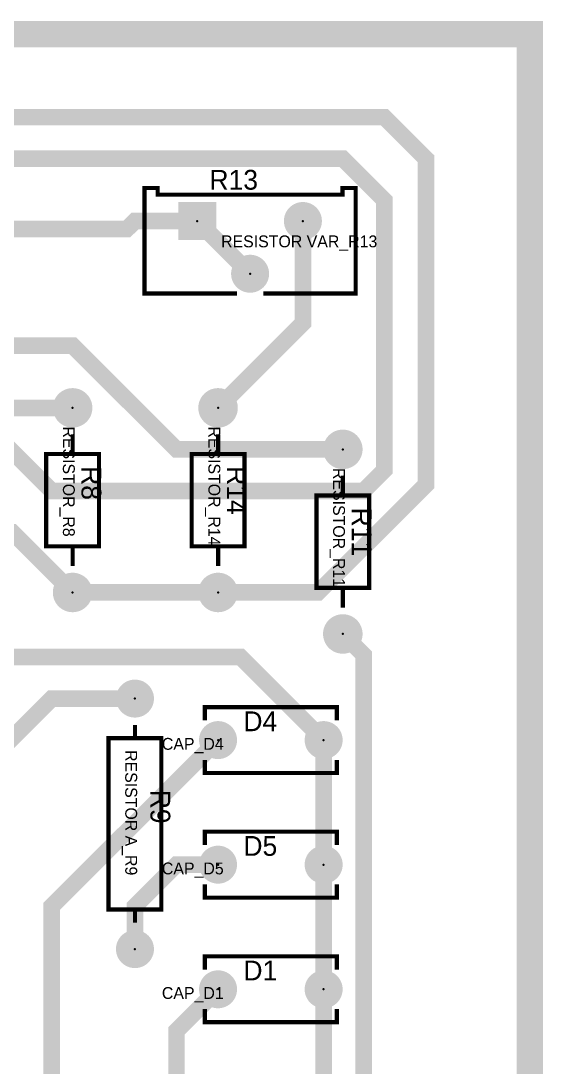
# Model space of a CAD drawing. Extents: x -2.66 to 3.73, y -1.66 to 7.98.
# Drawn here: x -0.57 to 0.419, y 5.994 to 7.978 of the extents above; entities that cross this region are included whole.
import ezdxf

# ---------------------------------------------------------------- set-up
doc = ezdxf.new("R2010")
doc.units = 0
doc.header["$MEASUREMENT"] = 0
doc.layers.get('0').update_dxf_attribs({"color": 1, "linetype": 'CONTINUOUS'})
for name, color, linetype in [('ASYBOT', 7, 'CONTINUOUS'), ('ASYTOP', 6, 'CONTINUOUS'), ('BOARD_OUTLINE', 7, 'CONTINUOUS'), ('BOTTOM', 3, 'CONTINUOUS'), ('COMPONENTS_TOP', 1, 'CONTINUOUS'), ('DRILL', 1, 'CONTINUOUS'), ('DRLDWG', 8, 'CONTINUOUS'), ('GND', 4, 'CONTINUOUS'), ('INNER1', 8, 'CONTINUOUS'), ('INNER10', 1, 'CONTINUOUS'), ('INNER11', 2, 'CONTINUOUS'), ('INNER12', 3, 'CONTINUOUS'), ('INNER2', 1, 'CONTINUOUS'), ('INNER3', 2, 'CONTINUOUS'), ('INNER4', 3, 'CONTINUOUS'), ('INNER5', 4, 'CONTINUOUS'), ('INNER6', 5, 'CONTINUOUS'), ('INNER7', 6, 'CONTINUOUS'), ('INNER8', 7, 'CONTINUOUS'), ('INNER9', 8, 'CONTINUOUS'), ('OBS_ASYTOP', 6, 'CONTINUOUS'), ('OBS_GLOBAL_LAYER', 1, 'CONTINUOUS'), ('OBS_SSTOP', 4, 'CONTINUOUS'), ('PADSTACKS', 1, 'CONTINUOUS'), ('POWER', 7, 'CONTINUOUS'), ('SMBOT', 1, 'CONTINUOUS'), ('SMTOP', 8, 'CONTINUOUS'), ('TOP', 2, 'CONTINUOUS')]:
    doc.layers.add(name, color=color, linetype=linetype)

# ---------------------------------------------------------------- blocks, each defined once
blk = doc.blocks.new('PADSTACK_TM_RAD_LLB_PAD2')
blk.add_point((0, 0))
at = {"layer": 'ASYBOT', "const_width": 0.026}
blk.add_lwpolyline([(-0.013, 0, 1), (0.013, 0, 1)], format="xyb", close=True, dxfattribs=at)
at = {"layer": 'ASYTOP', "const_width": 0.026}
blk.add_lwpolyline([(-0.013, 0, 1), (0.013, 0, 1)], format="xyb", close=True, dxfattribs=at)
at = {"layer": 'BOTTOM', "const_width": 0.026}
blk.add_lwpolyline([(-0.013, 0, 1), (0.013, 0, 1)], format="xyb", close=True, dxfattribs=at)
at = {"layer": 'DRILL', "const_width": 0.0155}
blk.add_lwpolyline([(-0.0077, 0, 1), (0.0077, 0, 1)], format="xyb", close=True, dxfattribs=at)
at = {"layer": 'DRLDWG', "const_width": 0.0155}
blk.add_lwpolyline([(-0.0077, 0, 1), (0.0077, 0, 1)], format="xyb", close=True, dxfattribs=at)
at = {"layer": 'GND', "const_width": 0.036}
blk.add_lwpolyline([(-0.018, 0, 1), (0.018, 0, 1)], format="xyb", close=True, dxfattribs=at)
at = {"layer": 'INNER1', "const_width": 0.026}
blk.add_lwpolyline([(-0.013, 0, 1), (0.013, 0, 1)], format="xyb", close=True, dxfattribs=at)
at = {"layer": 'INNER10', "const_width": 0.026}
blk.add_lwpolyline([(-0.013, 0, 1), (0.013, 0, 1)], format="xyb", close=True, dxfattribs=at)
at = {"layer": 'INNER11', "const_width": 0.026}
blk.add_lwpolyline([(-0.013, 0, 1), (0.013, 0, 1)], format="xyb", close=True, dxfattribs=at)
at = {"layer": 'INNER12', "const_width": 0.026}
blk.add_lwpolyline([(-0.013, 0, 1), (0.013, 0, 1)], format="xyb", close=True, dxfattribs=at)
at = {"layer": 'INNER2', "const_width": 0.026}
blk.add_lwpolyline([(-0.013, 0, 1), (0.013, 0, 1)], format="xyb", close=True, dxfattribs=at)
at = {"layer": 'INNER3', "const_width": 0.026}
blk.add_lwpolyline([(-0.013, 0, 1), (0.013, 0, 1)], format="xyb", close=True, dxfattribs=at)
at = {"layer": 'INNER4', "const_width": 0.026}
blk.add_lwpolyline([(-0.013, 0, 1), (0.013, 0, 1)], format="xyb", close=True, dxfattribs=at)
at = {"layer": 'INNER5', "const_width": 0.026}
blk.add_lwpolyline([(-0.013, 0, 1), (0.013, 0, 1)], format="xyb", close=True, dxfattribs=at)
at = {"layer": 'INNER6', "const_width": 0.026}
blk.add_lwpolyline([(-0.013, 0, 1), (0.013, 0, 1)], format="xyb", close=True, dxfattribs=at)
at = {"layer": 'INNER7', "const_width": 0.026}
blk.add_lwpolyline([(-0.013, 0, 1), (0.013, 0, 1)], format="xyb", close=True, dxfattribs=at)
at = {"layer": 'INNER8', "const_width": 0.026}
blk.add_lwpolyline([(-0.013, 0, 1), (0.013, 0, 1)], format="xyb", close=True, dxfattribs=at)
at = {"layer": 'INNER9', "const_width": 0.026}
blk.add_lwpolyline([(-0.013, 0, 1), (0.013, 0, 1)], format="xyb", close=True, dxfattribs=at)
at = {"layer": 'POWER', "const_width": 0.036}
blk.add_lwpolyline([(-0.018, 0, 1), (0.018, 0, 1)], format="xyb", close=True, dxfattribs=at)
at = {"layer": 'SMBOT', "const_width": 0.026}
blk.add_lwpolyline([(-0.013, 0, 1), (0.013, 0, 1)], format="xyb", close=True, dxfattribs=at)
at = {"layer": 'SMTOP', "const_width": 0.026}
blk.add_lwpolyline([(-0.013, 0, 1), (0.013, 0, 1)], format="xyb", close=True, dxfattribs=at)
at = {"layer": 'TOP', "const_width": 0.026}
blk.add_lwpolyline([(-0.013, 0, 1), (0.013, 0, 1)], format="xyb", close=True, dxfattribs=at)
blk = doc.blocks.new('FOOTPRINT_CAP_D4')
at = {"layer": 'PADSTACKS'}
for p in [(0, 0), (0.2, 0)]:
    blk.add_blockref('PADSTACK_TM_RAD_LLB_PAD2', p, dxfattribs=at)
blk = doc.blocks.new('FOOTPRINT_CAP_D5')
at = {"layer": 'PADSTACKS'}
for p in [(0, 0), (0.2, 0)]:
    blk.add_blockref('PADSTACK_TM_RAD_LLB_PAD2', p, dxfattribs=at)
blk = doc.blocks.new('FOOTPRINT_CAP_D1')
at = {"layer": 'PADSTACKS'}
for p in [(0, 0), (0.2, 0)]:
    blk.add_blockref('PADSTACK_TM_RAD_LLB_PAD2', p, dxfattribs=at)
blk = doc.blocks.new('PADSTACK_TM_AXIAL_LLB_PAD1')
blk.add_point((0, 0))
at = {"layer": 'ASYBOT', "const_width": 0.0275}
blk.add_lwpolyline([(-0.0137, 0, 1), (0.0137, 0, 1)], format="xyb", close=True, dxfattribs=at)
at = {"layer": 'ASYTOP', "const_width": 0.0275}
blk.add_lwpolyline([(-0.0137, 0, 1), (0.0137, 0, 1)], format="xyb", close=True, dxfattribs=at)
at = {"layer": 'BOTTOM', "const_width": 0.0275}
blk.add_lwpolyline([(-0.0137, 0, 1), (0.0137, 0, 1)], format="xyb", close=True, dxfattribs=at)
at = {"layer": 'DRILL', "const_width": 0.017}
blk.add_lwpolyline([(-0.0085, 0, 1), (0.0085, 0, 1)], format="xyb", close=True, dxfattribs=at)
at = {"layer": 'DRLDWG', "const_width": 0.017}
blk.add_lwpolyline([(-0.0085, 0, 1), (0.0085, 0, 1)], format="xyb", close=True, dxfattribs=at)
at = {"layer": 'GND', "const_width": 0.0375}
blk.add_lwpolyline([(-0.0187, 0, 1), (0.0187, 0, 1)], format="xyb", close=True, dxfattribs=at)
at = {"layer": 'INNER1', "const_width": 0.0275}
blk.add_lwpolyline([(-0.0137, 0, 1), (0.0137, 0, 1)], format="xyb", close=True, dxfattribs=at)
at = {"layer": 'INNER10', "const_width": 0.0275}
blk.add_lwpolyline([(-0.0137, 0, 1), (0.0137, 0, 1)], format="xyb", close=True, dxfattribs=at)
at = {"layer": 'INNER11', "const_width": 0.0275}
blk.add_lwpolyline([(-0.0137, 0, 1), (0.0137, 0, 1)], format="xyb", close=True, dxfattribs=at)
at = {"layer": 'INNER12', "const_width": 0.0275}
blk.add_lwpolyline([(-0.0137, 0, 1), (0.0137, 0, 1)], format="xyb", close=True, dxfattribs=at)
at = {"layer": 'INNER2', "const_width": 0.0275}
blk.add_lwpolyline([(-0.0137, 0, 1), (0.0137, 0, 1)], format="xyb", close=True, dxfattribs=at)
at = {"layer": 'INNER3', "const_width": 0.0275}
blk.add_lwpolyline([(-0.0137, 0, 1), (0.0137, 0, 1)], format="xyb", close=True, dxfattribs=at)
at = {"layer": 'INNER4', "const_width": 0.0275}
blk.add_lwpolyline([(-0.0137, 0, 1), (0.0137, 0, 1)], format="xyb", close=True, dxfattribs=at)
at = {"layer": 'INNER5', "const_width": 0.0275}
blk.add_lwpolyline([(-0.0137, 0, 1), (0.0137, 0, 1)], format="xyb", close=True, dxfattribs=at)
at = {"layer": 'INNER6', "const_width": 0.0275}
blk.add_lwpolyline([(-0.0137, 0, 1), (0.0137, 0, 1)], format="xyb", close=True, dxfattribs=at)
at = {"layer": 'INNER7', "const_width": 0.0275}
blk.add_lwpolyline([(-0.0137, 0, 1), (0.0137, 0, 1)], format="xyb", close=True, dxfattribs=at)
at = {"layer": 'INNER8', "const_width": 0.0275}
blk.add_lwpolyline([(-0.0137, 0, 1), (0.0137, 0, 1)], format="xyb", close=True, dxfattribs=at)
at = {"layer": 'INNER9', "const_width": 0.0275}
blk.add_lwpolyline([(-0.0137, 0, 1), (0.0137, 0, 1)], format="xyb", close=True, dxfattribs=at)
at = {"layer": 'POWER', "const_width": 0.0375}
blk.add_lwpolyline([(-0.0187, 0, 1), (0.0187, 0, 1)], format="xyb", close=True, dxfattribs=at)
at = {"layer": 'SMBOT', "const_width": 0.0275}
blk.add_lwpolyline([(-0.0137, 0, 1), (0.0137, 0, 1)], format="xyb", close=True, dxfattribs=at)
at = {"layer": 'SMTOP', "const_width": 0.0275}
blk.add_lwpolyline([(-0.0137, 0, 1), (0.0137, 0, 1)], format="xyb", close=True, dxfattribs=at)
at = {"layer": 'TOP', "const_width": 0.0275}
blk.add_lwpolyline([(-0.0137, 0, 1), (0.0137, 0, 1)], format="xyb", close=True, dxfattribs=at)
blk = doc.blocks.new('FOOTPRINT_RESISTOR_R8')
at = {"layer": 'PADSTACKS'}
for p in [(0, 0), (0.35, 0)]:
    blk.add_blockref('PADSTACK_TM_AXIAL_LLB_PAD1', p, dxfattribs=at)
blk = doc.blocks.new('PADSTACK_TM_AXIAL_LLB_PAD3')
blk.add_point((0, 0))
at = {"layer": 'ASYBOT', "const_width": 0.026}
blk.add_lwpolyline([(-0.013, 0, 1), (0.013, 0, 1)], format="xyb", close=True, dxfattribs=at)
at = {"layer": 'ASYTOP', "const_width": 0.026}
blk.add_lwpolyline([(-0.013, 0, 1), (0.013, 0, 1)], format="xyb", close=True, dxfattribs=at)
at = {"layer": 'BOTTOM', "const_width": 0.026}
blk.add_lwpolyline([(-0.013, 0, 1), (0.013, 0, 1)], format="xyb", close=True, dxfattribs=at)
at = {"layer": 'DRILL', "const_width": 0.0155}
blk.add_lwpolyline([(-0.0077, 0, 1), (0.0077, 0, 1)], format="xyb", close=True, dxfattribs=at)
at = {"layer": 'DRLDWG', "const_width": 0.0155}
blk.add_lwpolyline([(-0.0077, 0, 1), (0.0077, 0, 1)], format="xyb", close=True, dxfattribs=at)
at = {"layer": 'GND', "const_width": 0.036}
blk.add_lwpolyline([(-0.018, 0, 1), (0.018, 0, 1)], format="xyb", close=True, dxfattribs=at)
at = {"layer": 'INNER1', "const_width": 0.026}
blk.add_lwpolyline([(-0.013, 0, 1), (0.013, 0, 1)], format="xyb", close=True, dxfattribs=at)
at = {"layer": 'INNER10', "const_width": 0.026}
blk.add_lwpolyline([(-0.013, 0, 1), (0.013, 0, 1)], format="xyb", close=True, dxfattribs=at)
at = {"layer": 'INNER11', "const_width": 0.026}
blk.add_lwpolyline([(-0.013, 0, 1), (0.013, 0, 1)], format="xyb", close=True, dxfattribs=at)
at = {"layer": 'INNER12', "const_width": 0.026}
blk.add_lwpolyline([(-0.013, 0, 1), (0.013, 0, 1)], format="xyb", close=True, dxfattribs=at)
at = {"layer": 'INNER2', "const_width": 0.026}
blk.add_lwpolyline([(-0.013, 0, 1), (0.013, 0, 1)], format="xyb", close=True, dxfattribs=at)
at = {"layer": 'INNER3', "const_width": 0.026}
blk.add_lwpolyline([(-0.013, 0, 1), (0.013, 0, 1)], format="xyb", close=True, dxfattribs=at)
at = {"layer": 'INNER4', "const_width": 0.026}
blk.add_lwpolyline([(-0.013, 0, 1), (0.013, 0, 1)], format="xyb", close=True, dxfattribs=at)
at = {"layer": 'INNER5', "const_width": 0.026}
blk.add_lwpolyline([(-0.013, 0, 1), (0.013, 0, 1)], format="xyb", close=True, dxfattribs=at)
at = {"layer": 'INNER6', "const_width": 0.026}
blk.add_lwpolyline([(-0.013, 0, 1), (0.013, 0, 1)], format="xyb", close=True, dxfattribs=at)
at = {"layer": 'INNER7', "const_width": 0.026}
blk.add_lwpolyline([(-0.013, 0, 1), (0.013, 0, 1)], format="xyb", close=True, dxfattribs=at)
at = {"layer": 'INNER8', "const_width": 0.026}
blk.add_lwpolyline([(-0.013, 0, 1), (0.013, 0, 1)], format="xyb", close=True, dxfattribs=at)
at = {"layer": 'INNER9', "const_width": 0.026}
blk.add_lwpolyline([(-0.013, 0, 1), (0.013, 0, 1)], format="xyb", close=True, dxfattribs=at)
at = {"layer": 'POWER', "const_width": 0.036}
blk.add_lwpolyline([(-0.018, 0, 1), (0.018, 0, 1)], format="xyb", close=True, dxfattribs=at)
at = {"layer": 'SMBOT', "const_width": 0.026}
blk.add_lwpolyline([(-0.013, 0, 1), (0.013, 0, 1)], format="xyb", close=True, dxfattribs=at)
at = {"layer": 'SMTOP', "const_width": 0.026}
blk.add_lwpolyline([(-0.013, 0, 1), (0.013, 0, 1)], format="xyb", close=True, dxfattribs=at)
at = {"layer": 'TOP', "const_width": 0.026}
blk.add_lwpolyline([(-0.013, 0, 1), (0.013, 0, 1)], format="xyb", close=True, dxfattribs=at)
blk = doc.blocks.new('FOOTPRINT_RESISTOR_A_R9')
at = {"layer": 'PADSTACKS'}
for p in [(0, 0), (0.475, 0)]:
    blk.add_blockref('PADSTACK_TM_AXIAL_LLB_PAD3', p, dxfattribs=at)
blk = doc.blocks.new('PADSTACK_VRES_LLB_PAD32')
blk.add_point((0, 0))
at = {"layer": 'ASYBOT', "const_width": 0.052}
blk.add_lwpolyline([(-0.026, 0), (0.026, 0)], dxfattribs=at)
at = {"layer": 'ASYTOP', "const_width": 0.052}
blk.add_lwpolyline([(-0.026, 0), (0.026, 0)], dxfattribs=at)
at = {"layer": 'BOTTOM', "const_width": 0.052}
blk.add_lwpolyline([(-0.026, 0), (0.026, 0)], dxfattribs=at)
at = {"layer": 'DRILL', "const_width": 0.0155}
blk.add_lwpolyline([(-0.0077, 0, 1), (0.0077, 0, 1)], format="xyb", close=True, dxfattribs=at)
at = {"layer": 'DRLDWG', "const_width": 0.0155}
blk.add_lwpolyline([(-0.0077, 0, 1), (0.0077, 0, 1)], format="xyb", close=True, dxfattribs=at)
at = {"layer": 'GND', "const_width": 0.072}
blk.add_lwpolyline([(-0.036, 0), (0.036, 0)], dxfattribs=at)
at = {"layer": 'INNER1', "const_width": 0.052}
blk.add_lwpolyline([(-0.026, 0), (0.026, 0)], dxfattribs=at)
at = {"layer": 'INNER10', "const_width": 0.052}
blk.add_lwpolyline([(-0.026, 0), (0.026, 0)], dxfattribs=at)
at = {"layer": 'INNER11', "const_width": 0.052}
blk.add_lwpolyline([(-0.026, 0), (0.026, 0)], dxfattribs=at)
at = {"layer": 'INNER12', "const_width": 0.052}
blk.add_lwpolyline([(-0.026, 0), (0.026, 0)], dxfattribs=at)
at = {"layer": 'INNER2', "const_width": 0.052}
blk.add_lwpolyline([(-0.026, 0), (0.026, 0)], dxfattribs=at)
at = {"layer": 'INNER3', "const_width": 0.052}
blk.add_lwpolyline([(-0.026, 0), (0.026, 0)], dxfattribs=at)
at = {"layer": 'INNER4', "const_width": 0.052}
blk.add_lwpolyline([(-0.026, 0), (0.026, 0)], dxfattribs=at)
at = {"layer": 'INNER5', "const_width": 0.052}
blk.add_lwpolyline([(-0.026, 0), (0.026, 0)], dxfattribs=at)
at = {"layer": 'INNER6', "const_width": 0.052}
blk.add_lwpolyline([(-0.026, 0), (0.026, 0)], dxfattribs=at)
at = {"layer": 'INNER7', "const_width": 0.052}
blk.add_lwpolyline([(-0.026, 0), (0.026, 0)], dxfattribs=at)
at = {"layer": 'INNER8', "const_width": 0.052}
blk.add_lwpolyline([(-0.026, 0), (0.026, 0)], dxfattribs=at)
at = {"layer": 'INNER9', "const_width": 0.052}
blk.add_lwpolyline([(-0.026, 0), (0.026, 0)], dxfattribs=at)
at = {"layer": 'POWER', "const_width": 0.072}
blk.add_lwpolyline([(-0.036, 0), (0.036, 0)], dxfattribs=at)
at = {"layer": 'SMBOT', "const_width": 0.052}
blk.add_lwpolyline([(-0.026, 0), (0.026, 0)], dxfattribs=at)
at = {"layer": 'SMTOP', "const_width": 0.052}
blk.add_lwpolyline([(-0.026, 0), (0.026, 0)], dxfattribs=at)
at = {"layer": 'TOP', "const_width": 0.052}
blk.add_lwpolyline([(-0.026, 0), (0.026, 0)], dxfattribs=at)
blk = doc.blocks.new('PADSTACK_VRES_LLB_PAD31')
blk.add_point((0, 0))
at = {"layer": 'ASYBOT', "const_width": 0.026}
blk.add_lwpolyline([(-0.013, 0, 1), (0.013, 0, 1)], format="xyb", close=True, dxfattribs=at)
at = {"layer": 'ASYTOP', "const_width": 0.026}
blk.add_lwpolyline([(-0.013, 0, 1), (0.013, 0, 1)], format="xyb", close=True, dxfattribs=at)
at = {"layer": 'BOTTOM', "const_width": 0.026}
blk.add_lwpolyline([(-0.013, 0, 1), (0.013, 0, 1)], format="xyb", close=True, dxfattribs=at)
at = {"layer": 'DRILL', "const_width": 0.0155}
blk.add_lwpolyline([(-0.0077, 0, 1), (0.0077, 0, 1)], format="xyb", close=True, dxfattribs=at)
at = {"layer": 'DRLDWG', "const_width": 0.0155}
blk.add_lwpolyline([(-0.0077, 0, 1), (0.0077, 0, 1)], format="xyb", close=True, dxfattribs=at)
at = {"layer": 'GND', "const_width": 0.036}
blk.add_lwpolyline([(-0.018, 0, 1), (0.018, 0, 1)], format="xyb", close=True, dxfattribs=at)
at = {"layer": 'INNER1', "const_width": 0.026}
blk.add_lwpolyline([(-0.013, 0, 1), (0.013, 0, 1)], format="xyb", close=True, dxfattribs=at)
at = {"layer": 'INNER10', "const_width": 0.026}
blk.add_lwpolyline([(-0.013, 0, 1), (0.013, 0, 1)], format="xyb", close=True, dxfattribs=at)
at = {"layer": 'INNER11', "const_width": 0.026}
blk.add_lwpolyline([(-0.013, 0, 1), (0.013, 0, 1)], format="xyb", close=True, dxfattribs=at)
at = {"layer": 'INNER12', "const_width": 0.026}
blk.add_lwpolyline([(-0.013, 0, 1), (0.013, 0, 1)], format="xyb", close=True, dxfattribs=at)
at = {"layer": 'INNER2', "const_width": 0.026}
blk.add_lwpolyline([(-0.013, 0, 1), (0.013, 0, 1)], format="xyb", close=True, dxfattribs=at)
at = {"layer": 'INNER3', "const_width": 0.026}
blk.add_lwpolyline([(-0.013, 0, 1), (0.013, 0, 1)], format="xyb", close=True, dxfattribs=at)
at = {"layer": 'INNER4', "const_width": 0.026}
blk.add_lwpolyline([(-0.013, 0, 1), (0.013, 0, 1)], format="xyb", close=True, dxfattribs=at)
at = {"layer": 'INNER5', "const_width": 0.026}
blk.add_lwpolyline([(-0.013, 0, 1), (0.013, 0, 1)], format="xyb", close=True, dxfattribs=at)
at = {"layer": 'INNER6', "const_width": 0.026}
blk.add_lwpolyline([(-0.013, 0, 1), (0.013, 0, 1)], format="xyb", close=True, dxfattribs=at)
at = {"layer": 'INNER7', "const_width": 0.026}
blk.add_lwpolyline([(-0.013, 0, 1), (0.013, 0, 1)], format="xyb", close=True, dxfattribs=at)
at = {"layer": 'INNER8', "const_width": 0.026}
blk.add_lwpolyline([(-0.013, 0, 1), (0.013, 0, 1)], format="xyb", close=True, dxfattribs=at)
at = {"layer": 'INNER9', "const_width": 0.026}
blk.add_lwpolyline([(-0.013, 0, 1), (0.013, 0, 1)], format="xyb", close=True, dxfattribs=at)
at = {"layer": 'POWER', "const_width": 0.036}
blk.add_lwpolyline([(-0.018, 0, 1), (0.018, 0, 1)], format="xyb", close=True, dxfattribs=at)
at = {"layer": 'SMBOT', "const_width": 0.026}
blk.add_lwpolyline([(-0.013, 0, 1), (0.013, 0, 1)], format="xyb", close=True, dxfattribs=at)
at = {"layer": 'SMTOP', "const_width": 0.026}
blk.add_lwpolyline([(-0.013, 0, 1), (0.013, 0, 1)], format="xyb", close=True, dxfattribs=at)
at = {"layer": 'TOP', "const_width": 0.026}
blk.add_lwpolyline([(-0.013, 0, 1), (0.013, 0, 1)], format="xyb", close=True, dxfattribs=at)
blk = doc.blocks.new('FOOTPRINT_RESISTOR_VAR_R13')
at = {"layer": 'PADSTACKS'}
for name, p in [('PADSTACK_VRES_LLB_PAD32', (0, 0)), ('PADSTACK_VRES_LLB_PAD31', (0.2, 0)), ('PADSTACK_VRES_LLB_PAD31', (0.1, -0.1))]:
    blk.add_blockref(name, p, dxfattribs=at)
blk = doc.blocks.new('FOOTPRINT_RESISTOR_R14')
at = {"layer": 'PADSTACKS'}
for p in [(0, 0), (0.35, 0)]:
    blk.add_blockref('PADSTACK_TM_AXIAL_LLB_PAD1', p, dxfattribs=at)
blk = doc.blocks.new('FOOTPRINT_RESISTOR_R11')
at = {"layer": 'PADSTACKS'}
for p in [(0, 0), (0.35, 0)]:
    blk.add_blockref('PADSTACK_TM_AXIAL_LLB_PAD1', p, dxfattribs=at)

msp = doc.modelspace()

# ---------------------------------------------------------------- linework, layer by layer
at = {"layer": 'BOARD_OUTLINE', "const_width": 0.05}
msp.add_lwpolyline([(-2.5591, 4.4488), (-2.6378, 4.4488), (-2.6378, 7.9528), (0.3937, 7.9528), (0.3937, 4.4488), (-2.5591, 4.4488)], dxfattribs=at)
at = {"layer": 'BOTTOM', "const_width": 0.0315}
for points in [[(-0.1969, 6.8941), (-0.0075, 6.8941), (0.1969, 7.0984), (0.1969, 7.7165), (0.1181, 7.7953), (-0.9843, 7.7953), (-1.3031, 7.4764), (-1.4528, 7.4764), (-1.6142, 7.6378), (-1.6929, 7.6378), (-1.8504, 7.4803), (-1.8504, 7.3228), (-1.8898, 7.2835), (-2.2126, 7.2835), (-2.252, 7.2441), (-2.252, 6.8898), (-1.8976, 6.5354), (-1.7717, 6.5354)], [(-0.7992, 7.0717), (-0.7992, 7.126), (-0.7598, 7.1654), (-0.5906, 7.1654), (-0.5118, 7.0866), (0.0787, 7.0866), (0.1181, 7.126), (0.1181, 7.6378), (0.0394, 7.7165), (-0.748, 7.7165), (-1.1992, 7.2654), (-1.1992, 7.0717)], [(-0.748, 7.5835), (-0.3693, 7.5835), (-0.3543, 7.5984), (-0.2362, 7.5984)], [(-0.2362, 7.5984), (-0.1362, 7.4984)], [(-0.0362, 7.5984), (-0.0362, 7.4047), (-0.1969, 7.2441)], [(-0.8992, 7.0717), (-0.8992, 7.1654), (-0.8268, 7.2378), (-0.8268, 7.3228), (-0.7874, 7.3622), (-0.4724, 7.3622), (-0.2756, 7.1654), (0.0394, 7.1654)], [(-0.748, 7.2835), (-0.7087, 7.2441), (-0.4724, 7.2441)], [(-0.6992, 7.0717), (-0.6354, 7.0079), (-0.5862, 7.0079), (-0.4724, 6.8941)], [(-0.4724, 6.8941), (-0.1969, 6.8941)], [(0.0787, 5.9081), (0.0787, 6.776), (0.0394, 6.8154)], [(-0.8992, 6.7717), (-0.8992, 6.6472), (-0.7874, 6.5354), (-0.6693, 6.5354), (-0.5118, 6.6929), (-0.3543, 6.6929)], [(-0.6992, 6.7717), (-0.1543, 6.7717), (0.0031, 6.6142)], [(-0.5118, 5.8687), (-0.5118, 6.2992), (-0.1969, 6.6142)], [(0.0031, 6.378), (0.0031, 6.6142)], [(-0.3543, 6.2179), (-0.3543, 6.2992), (-0.2756, 6.378), (-0.1969, 6.378)], [(0.0031, 6.378), (0.0031, 6.1417)], [(-1.2024, 4.8244), (-1.1024, 4.8244), (-1.0848, 4.8069), (-0.4921, 4.8069), (-0.4724, 4.8266), (-0.4724, 4.9606), (-0.5906, 5.0787), (-0.5906, 5.4331), (-0.5512, 5.4724), (-0.4724, 5.4724), (-0.315, 5.315), (0.1181, 5.315), (0.1575, 5.3543), (0.1575, 5.6102), (0.0031, 5.7646), (0.0031, 6.1417)], [(-0.1969, 6.1417), (-0.2756, 6.063), (-0.2756, 5.7437)]]:
    msp.add_lwpolyline(points, dxfattribs=at)
at = {"layer": 'OBS_ASYTOP', "const_width": 0.008}
for points in [[(-0.1612, 7.4609), (-0.3362, 7.4609), (-0.3362, 7.6609), (-0.3112, 7.6609), (-0.3112, 7.6484), (0.0388, 7.6484), (0.0388, 7.6609), (0.0388, 7.6609), (0.0638, 7.6609), (0.0638, 7.4609), (-0.1112, 7.4609)], [(-0.4724, 7.1941), (-0.4724, 7.1566)], [(-0.1969, 7.1941), (-0.1969, 7.1566)], [(-0.5224, 6.9816), (-0.5224, 7.1566), (-0.5224, 7.1566), (-0.4224, 7.1566), (-0.4224, 6.9816), (-0.5224, 6.9816)], [(-0.2469, 6.9816), (-0.2469, 7.1566), (-0.2469, 7.1566), (-0.1469, 7.1566), (-0.1469, 6.9816), (-0.2469, 6.9816)], [(0.0394, 7.1154), (0.0394, 7.0779)], [(-0.0106, 6.9029), (-0.0106, 7.0779), (-0.0106, 7.0779), (0.0894, 7.0779), (0.0894, 6.9029), (-0.0106, 6.9029)], [(-0.4724, 6.9441), (-0.4724, 6.9816)], [(-0.1969, 6.9441), (-0.1969, 6.9816)], [(0.0394, 6.8654), (0.0394, 6.9029)], [(-0.2219, 6.6517), (-0.2219, 6.6767), (0.0281, 6.6767), (0.0281, 6.6517)], [(-0.3543, 6.6179), (-0.3543, 6.6429)], [(-0.4043, 6.2929), (-0.4043, 6.6179), (-0.4043, 6.6179), (-0.3043, 6.6179), (-0.3043, 6.2929), (-0.4043, 6.2929)], [(0.0281, 6.5767), (0.0281, 6.5517), (-0.2219, 6.5517), (-0.2219, 6.5767)], [(-0.2219, 6.4155), (-0.2219, 6.4405), (0.0281, 6.4405), (0.0281, 6.4155)], [(0.0281, 6.3405), (0.0281, 6.3155), (-0.2219, 6.3155), (-0.2219, 6.3405)], [(-0.3543, 6.2929), (-0.3543, 6.2679)], [(-0.2219, 6.1792), (-0.2219, 6.2042), (0.0281, 6.2042), (0.0281, 6.1792)], [(0.0281, 6.1042), (0.0281, 6.0792), (-0.2219, 6.0792), (-0.2219, 6.1042)]]:
    msp.add_lwpolyline(points, dxfattribs=at)
at = {"layer": 'OBS_GLOBAL_LAYER', "const_width": 0.00000394}
for points in [[(-0.3402, 7.4569), (0.0678, 7.4569), (0.0678, 7.6649), (-0.3402, 7.6649), (-0.3402, 7.4569)], [(-0.5264, 7.2866), (-0.5264, 6.8516), (-0.4184, 6.8516), (-0.4184, 7.2866), (-0.5264, 7.2866)], [(-0.2509, 7.2866), (-0.2509, 6.8516), (-0.1429, 6.8516), (-0.1429, 7.2866), (-0.2509, 7.2866)], [(-0.0146, 7.2079), (-0.0146, 6.7729), (0.0934, 6.7729), (0.0934, 7.2079), (-0.0146, 7.2079)], [(-0.4083, 6.7339), (-0.4083, 6.1769), (-0.3003, 6.1769), (-0.3003, 6.7339), (-0.4083, 6.7339)], [(-0.2379, 6.5477), (0.0441, 6.5477), (0.0441, 6.6807), (-0.2379, 6.6807), (-0.2379, 6.5477)], [(-0.2379, 6.3115), (0.0441, 6.3115), (0.0441, 6.4445), (-0.2379, 6.4445), (-0.2379, 6.3115)], [(-0.2379, 6.0752), (0.0441, 6.0752), (0.0441, 6.2082), (-0.2379, 6.2082), (-0.2379, 6.0752)]]:
    msp.add_lwpolyline(points, close=True, dxfattribs=at)
at = {"layer": 'OBS_SSTOP', "const_width": 0.008}
for points in [[(-0.1612, 7.4609), (-0.3362, 7.4609), (-0.3362, 7.6609), (-0.3112, 7.6609), (-0.3112, 7.6484), (0.0388, 7.6484), (0.0388, 7.6609), (0.0388, 7.6609), (0.0638, 7.6609), (0.0638, 7.4609), (-0.1112, 7.4609)], [(-0.4724, 7.1941), (-0.4724, 7.1566)], [(-0.1969, 7.1941), (-0.1969, 7.1566)], [(-0.5224, 6.9816), (-0.5224, 7.1566), (-0.5224, 7.1566), (-0.4224, 7.1566), (-0.4224, 6.9816), (-0.5224, 6.9816)], [(-0.2469, 6.9816), (-0.2469, 7.1566), (-0.2469, 7.1566), (-0.1469, 7.1566), (-0.1469, 6.9816), (-0.2469, 6.9816)], [(0.0394, 7.1154), (0.0394, 7.0779)], [(-0.0106, 6.9029), (-0.0106, 7.0779), (-0.0106, 7.0779), (0.0894, 7.0779), (0.0894, 6.9029), (-0.0106, 6.9029)], [(-0.4724, 6.9441), (-0.4724, 6.9816)], [(-0.1969, 6.9441), (-0.1969, 6.9816)], [(0.0394, 6.8654), (0.0394, 6.9029)], [(-0.2219, 6.6517), (-0.2219, 6.6767), (0.0281, 6.6767), (0.0281, 6.6517)], [(-0.3543, 6.6179), (-0.3543, 6.6429)], [(-0.4043, 6.2929), (-0.4043, 6.6179), (-0.4043, 6.6179), (-0.3043, 6.6179), (-0.3043, 6.2929), (-0.4043, 6.2929)], [(0.0281, 6.5767), (0.0281, 6.5517), (-0.2219, 6.5517), (-0.2219, 6.5767)], [(-0.2219, 6.4155), (-0.2219, 6.4405), (0.0281, 6.4405), (0.0281, 6.4155)], [(0.0281, 6.3405), (0.0281, 6.3155), (-0.2219, 6.3155), (-0.2219, 6.3405)], [(-0.3543, 6.2929), (-0.3543, 6.2679)], [(-0.2219, 6.1792), (-0.2219, 6.2042), (0.0281, 6.2042), (0.0281, 6.1792)], [(0.0281, 6.1042), (0.0281, 6.0792), (-0.2219, 6.0792), (-0.2219, 6.1042)]]:
    msp.add_lwpolyline(points, dxfattribs=at)

# ---------------------------------------------------------------- block references
at = {"layer": 'COMPONENTS_TOP'}
ref = msp.add_blockref('FOOTPRINT_RESISTOR_VAR_R13', (-0.2362, 7.5984), dxfattribs=at)
ref.add_attrib('COMP_NAME', 'R13', (-0.2132, 7.6578), dxfattribs={"layer": 'ASYTOP', "height": 0.0375})
ref.add_attrib('SYM_NAME', 'RESISTOR VAR_R13', (-0.1912, 7.5485), dxfattribs={"layer": 'ASYTOP', "height": 0.0225})
ref = msp.add_blockref('FOOTPRINT_RESISTOR_R8', (-0.4724, 7.2441), dxfattribs=dict(at, rotation=270))
ref.add_attrib('COMP_NAME', 'R8', (-0.4556, 7.1336), dxfattribs={"layer": 'ASYTOP', "height": 0.0375, "rotation": 270})
ref.add_attrib('SYM_NAME', 'RESISTOR_R8', (-0.4908, 7.2089), dxfattribs={"layer": 'ASYTOP', "height": 0.0225, "rotation": 270})
ref = msp.add_blockref('FOOTPRINT_RESISTOR_R14', (-0.1969, 7.2441), dxfattribs=dict(at, rotation=270))
ref.add_attrib('COMP_NAME', 'R14', (-0.18, 7.1336), dxfattribs={"layer": 'ASYTOP', "height": 0.0375, "rotation": 270})
ref.add_attrib('SYM_NAME', 'RESISTOR_R14', (-0.2152, 7.2089), dxfattribs={"layer": 'ASYTOP', "height": 0.0225, "rotation": 270})
ref = msp.add_blockref('FOOTPRINT_RESISTOR_R11', (0.0394, 7.1654), dxfattribs=dict(at, rotation=270))
ref.add_attrib('COMP_NAME', 'R11', (0.0563, 7.0549), dxfattribs={"layer": 'ASYTOP', "height": 0.0375, "rotation": 270})
ref.add_attrib('SYM_NAME', 'RESISTOR_R11', (0.021, 7.1301), dxfattribs={"layer": 'ASYTOP', "height": 0.0225, "rotation": 270})
ref = msp.add_blockref('FOOTPRINT_RESISTOR_A_R9', (-0.3543, 6.6929), dxfattribs=dict(at, rotation=270))
ref.add_attrib('COMP_NAME', 'R9', (-0.3249, 6.52), dxfattribs={"layer": 'ASYTOP', "height": 0.0375, "rotation": 270})
ref.add_attrib('SYM_NAME', 'RESISTOR A_R9', (-0.3727, 6.5952), dxfattribs={"layer": 'ASYTOP', "height": 0.0225, "rotation": 270})
ref = msp.add_blockref('FOOTPRINT_CAP_D4', (-0.1969, 6.6142), dxfattribs=at)
ref.add_attrib('COMP_NAME', 'D4', (-0.1489, 6.6311), dxfattribs={"layer": 'ASYTOP', "height": 0.0375})
ref.add_attrib('SYM_NAME', 'CAP_D4', (-0.3033, 6.5958), dxfattribs={"layer": 'ASYTOP', "height": 0.0225})
ref = msp.add_blockref('FOOTPRINT_CAP_D5', (-0.1969, 6.378), dxfattribs=at)
ref.add_attrib('COMP_NAME', 'D5', (-0.1489, 6.3948), dxfattribs={"layer": 'ASYTOP', "height": 0.0375})
ref.add_attrib('SYM_NAME', 'CAP_D5', (-0.3033, 6.3596), dxfattribs={"layer": 'ASYTOP', "height": 0.0225})
ref = msp.add_blockref('FOOTPRINT_CAP_D1', (-0.1969, 6.1417), dxfattribs=at)
ref.add_attrib('COMP_NAME', 'D1', (-0.1489, 6.1586), dxfattribs={"layer": 'ASYTOP', "height": 0.0375})
ref.add_attrib('SYM_NAME', 'CAP_D1', (-0.3033, 6.1234), dxfattribs={"layer": 'ASYTOP', "height": 0.0225})

doc.saveas('drawing.dxf')
